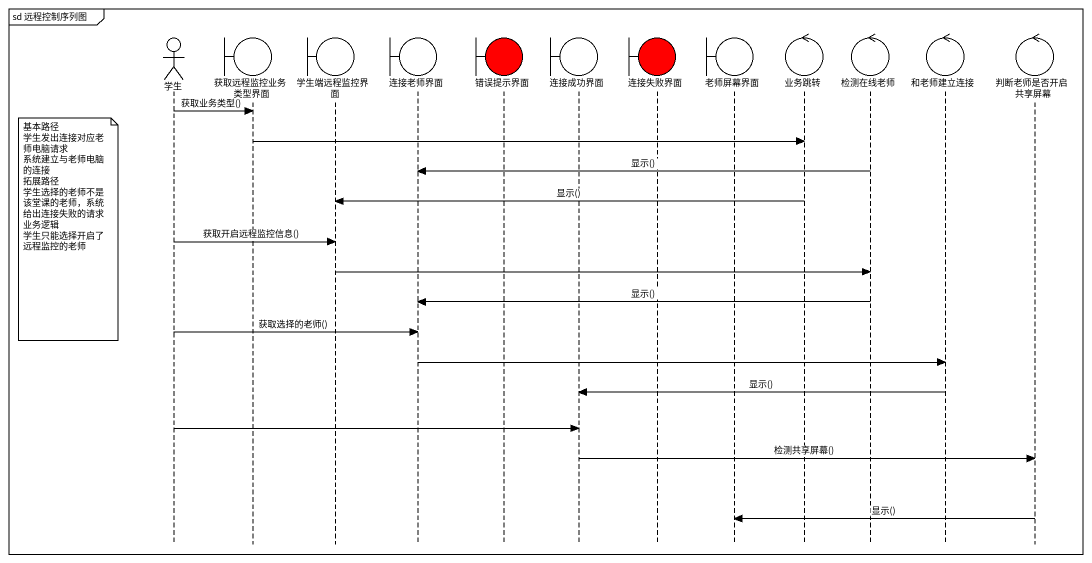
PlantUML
@startuml
mainframe sd 远程控制序列图
hide footbox
actor 学生
boundary 获取远程监控业务类型界面
boundary 学生端远程监控界面
boundary 连接老师界面
boundary 错误提示界面 #FF0000
boundary 连接成功界面
boundary 连接失败界面 #FF0000
boundary 老师屏幕界面
control 业务跳转
control 检测在线老师
control 和老师建立连接
control 判断老师是否开启共享屏幕

学生 -> 获取远程监控业务类型界面 : 获取业务类型()
获取远程监控业务类型界面 -> 业务跳转
检测在线老师 -> 连接老师界面 : 显示()
业务跳转 -> 学生端远程监控界面 : 显示()
note left of 学生
  基本路径
  学生发出连接对应老师电脑请求
  系统建立与老师电脑的连接
  拓展路径
  学生选择的老师不是该堂课的老师，系统给出连接失败的请求
  业务逻辑
  学生只能选择开启了远程监控的老师
end note
学生 -> 学生端远程监控界面 : 获取开启远程监控信息()
学生端远程监控界面 -> 检测在线老师
检测在线老师 -> 连接老师界面 : 显示()
学生 -> 连接老师界面 : 获取选择的老师()
连接老师界面 -> 和老师建立连接
和老师建立连接 -> 连接成功界面 : 显示()
学生 -> 连接成功界面
连接成功界面 -> 判断老师是否开启共享屏幕 : 检测共享屏幕()
判断老师是否开启共享屏幕 -> 老师屏幕界面 : 显示()
@enduml
